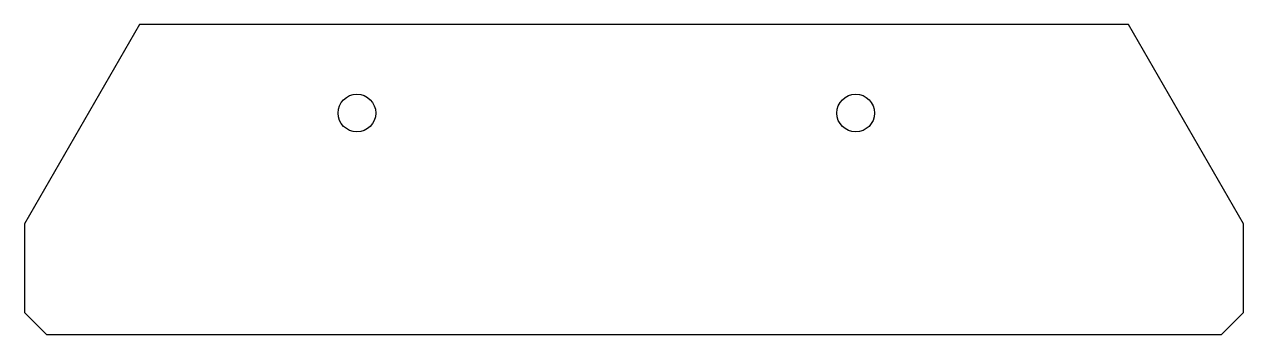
# Model space of a CAD drawing. Header units: millimetres. Extents: x -55 to 55, y -14 to 14.
import ezdxf

# ---------------------------------------------------------------- set-up
doc = ezdxf.new("R2010")
doc.units = ezdxf.units.MM

msp = doc.modelspace()

# ---------------------------------------------------------------- linework, layer by layer
at = {"color": 7, "linetype": 'Continuous', "lineweight": 25}
for p, q in [((-44.61, 14), (-55, -3.99)), ((44.61, 14), (-44.61, 14)), ((55, -3.99), (44.61, 14)), ((-55, -3.99), (-55, -12)), ((55, -12), (55, -3.99)), ((-55, -12), (-53, -14)), ((53, -14), (55, -12)), ((-53, -14), (53, -14))]:
    msp.add_line(p, q, dxfattribs=at)
for centre in [(-25, 6), (20, 6)]:
    msp.add_circle(centre, 1.7, dxfattribs=at)

doc.saveas('drawing.dxf')
